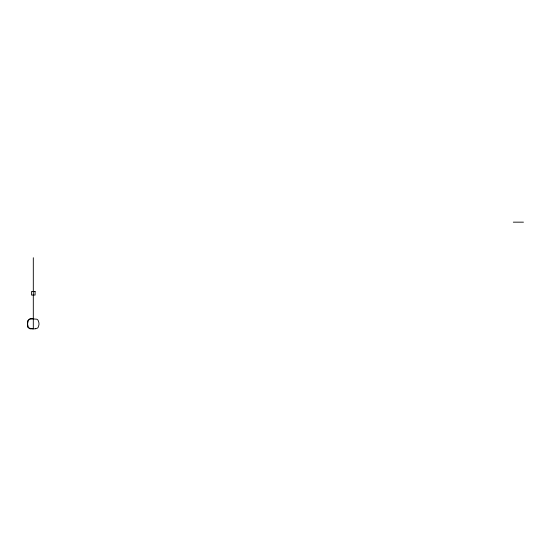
<?xml version="1.0" encoding="UTF-8"?>
<svg xmlns="http://www.w3.org/2000/svg" width="551" height="551" viewBox="0 0 551 551"><rect width="100%" height="100%" fill="white"/><g stroke="black" fill="none" stroke-linecap="round" stroke-linejoin="round"><path stroke-width="0.83" d="M28.473 320.4L27.702 322.989A10.435 10.435 0 0 0 27.702 324.911L28.473 327.384A2.872 2.872 0 0 0 29.327 328.176L33.108 328.837M35.505 328.74L37.296 328.176A2.872 2.872 0 0 0 38.15 327.384L38.921 324.911A10.331 10.331 0 0 0 38.887 322.672L38.15 320.4A3.34 3.34 0 0 0 36.793 319.208L30.057 318.705L27.55 320.827L27.55 327.094L30.057 328.837L33.921 328.83A14.381 14.381 0 0 0 35.505 328.754M513.325 222.163L523.45 222.163M33.308 318.705L32.902 318.705A18.479 18.479 0 0 0 31.896 318.733L30.002 319.132A3.382 3.382 0 0 0 28.466 320.4M33.308 257.723L33.308 328.837M35.085 291.5L31.531 291.5L31.531 295.054L35.085 295.054L35.085 291.5"/></g></svg>
